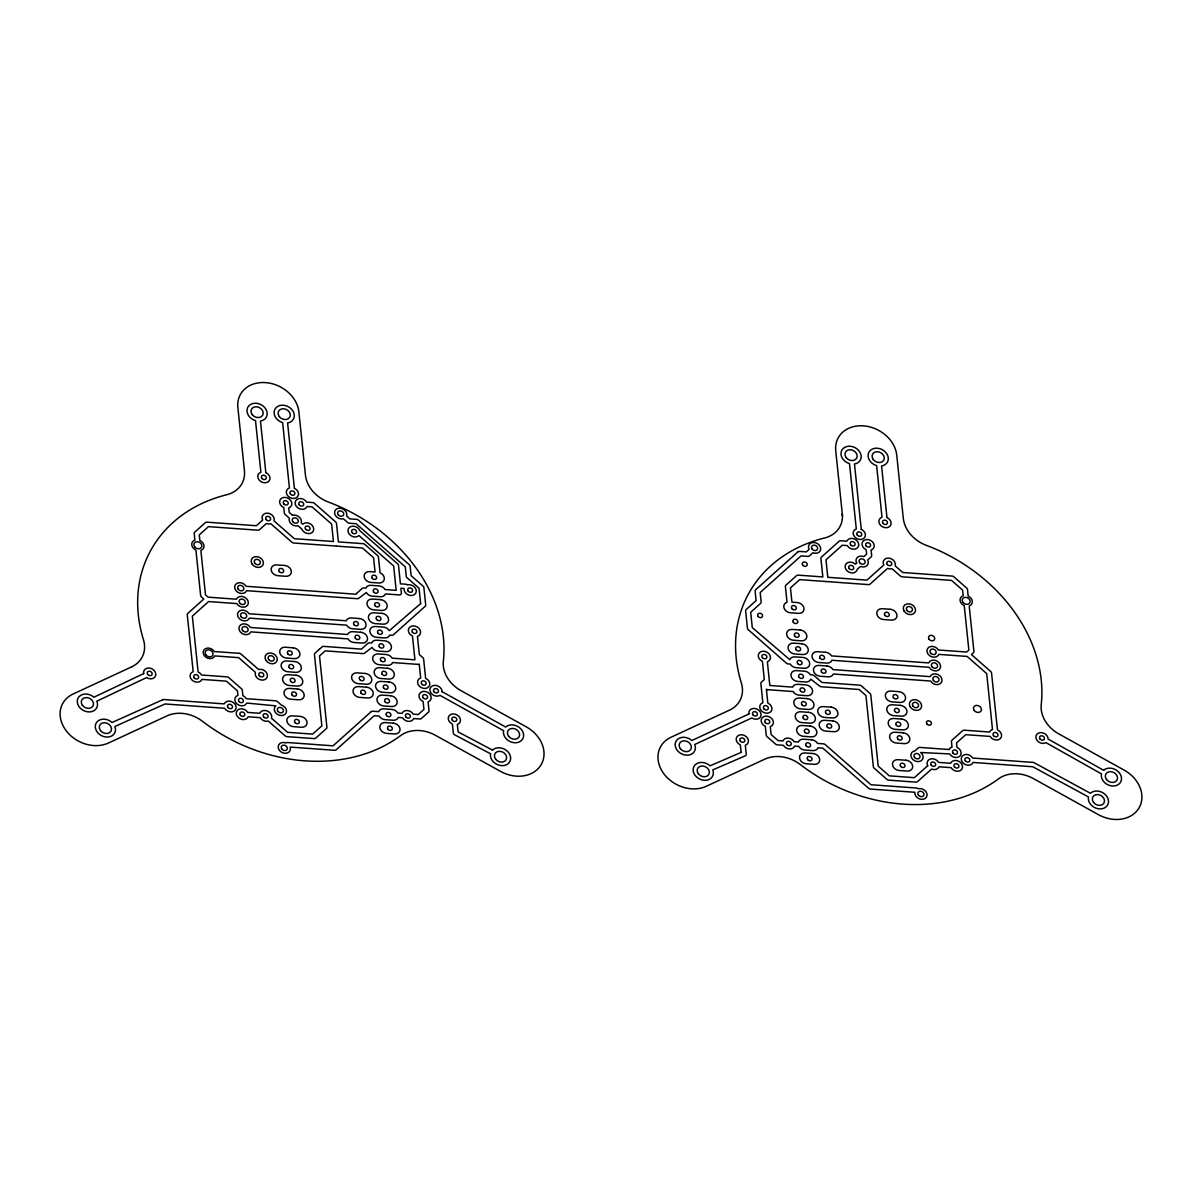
<?xml version="1.0" encoding="UTF-8"?>
<svg xmlns="http://www.w3.org/2000/svg" width="1202" height="1202" viewBox="0 0 1202 1202"><rect width="100%" height="100%" fill="white"/><g stroke="black" fill="none" stroke-linecap="round" stroke-linejoin="round"><path stroke-width="1.5" d="M336.26 546.084L293.769 543.019A2.584 2.088 27.3 0 1 291.951 542.252L270.871 523.756A6.371 5.139 27.3 0 1 266.483 523.441L259.512 529.676A2.584 2.088 27.3 0 1 257.694 530.187L208.487 526.626L199.262 534.905L199.848 540.509A6.371 5.139 27.3 0 1 203.979 545.708A6.371 5.139 27.3 0 1 200.869 550.381L205.497 594.84L208.141 597.169L236.403 599.212A6.371 5.139 27.3 0 1 245.524 597.815A6.371 5.139 27.3 0 1 246.41 606.334A6.371 5.139 27.3 0 1 236.854 603.599L208.592 601.556L192.335 616.13L198.135 672.038A6.371 5.139 27.3 0 1 201.515 675.013L226.938 676.846A2.584 2.088 27.3 0 1 228.756 677.612L241.452 688.746A2.584 2.088 27.3 0 1 242.353 690.474L242.894 695.718A6.371 5.139 27.3 0 1 246.275 698.678L275.438 700.781A2.584 2.088 27.3 0 1 277.392 701.562L281.298 704.988A6.371 5.139 27.3 0 1 286.151 712.816A6.371 5.139 27.3 0 1 277.226 714.228A6.371 5.139 27.3 0 1 275.844 705.859L246.726 703.065A6.371 5.139 27.3 0 1 237.019 703.981A6.371 5.139 27.3 0 1 237.936 695.357L237.47 690.91L226.367 681.158L201.981 679.4A6.371 5.139 27.3 0 1 192.26 680.302A6.371 5.139 27.3 0 1 193.176 671.678L187.287 614.973A2.584 2.088 27.3 0 1 187.843 613.366L203.829 599.032L201.62 597.078A2.584 2.088 27.3 0 1 200.629 595.396L195.911 550.02A6.371 5.139 27.3 0 1 191.779 544.822A6.371 5.139 27.3 0 1 194.889 540.149L194.213 533.748A2.584 2.088 27.3 0 1 194.769 532.125L205.241 522.75A2.584 2.088 27.3 0 1 207.014 522.164L256.342 525.74L262.652 520.075A6.371 5.139 27.3 0 1 267.595 513.149A6.371 5.139 27.3 0 1 274.041 520.902L294.34 538.691L333.435 541.531L331.617 524.042L312.054 506.883L307.036 506.523A6.371 5.139 27.3 0 1 297.916 507.905A6.371 5.139 27.3 0 1 297.029 499.386A6.371 5.139 27.3 0 1 306.585 502.12L312.505 502.556A2.584 2.088 27.3 0 1 314.443 503.337L335.598 521.893A2.584 2.088 27.3 0 1 336.5 523.606L338.393 541.892L362.914 543.665A2.584 2.088 27.3 0 1 364.852 544.431L377.458 555.489A2.584 2.088 27.3 0 1 378.435 557.172L380.057 572.783A6.371 5.139 27.3 0 1 384.309 579.094A6.371 5.139 27.3 0 1 378.78 583L370.802 582.414A6.371 5.139 27.3 0 1 364.131 576.569A6.371 5.139 27.3 0 1 369.675 571.611L375.054 572.002L373.582 557.728L362.463 547.992L336.485 546.099M825.669 581.498L799.691 579.619L790.45 587.898L791.938 602.172L797.317 602.548A6.371 5.139 27.3 0 1 803.988 608.407A6.371 5.139 27.3 0 1 798.444 613.366L790.465 612.78A6.371 5.139 27.3 0 1 784.035 608.017A6.371 5.139 27.3 0 1 787.025 602.232L785.402 586.621A2.584 2.088 27.3 0 1 786.048 585.043L796.52 575.668A2.584 2.088 27.3 0 1 798.338 575.157L822.844 576.93L820.936 558.66A2.584 2.088 27.3 0 1 821.492 557.052L839.086 541.291A2.584 2.088 27.3 0 1 840.889 540.78L846.809 541.216A6.371 5.139 27.3 0 1 855.929 539.818A6.371 5.139 27.3 0 1 856.816 548.337A6.371 5.139 27.3 0 1 847.275 545.603L842.256 545.242L825.984 559.816L827.802 577.291L866.912 580.13L883.771 565.015A6.371 5.139 27.3 0 1 888.699 558.089A6.371 5.139 27.3 0 1 895.159 565.841L902.762 572.498L952.089 576.074A2.584 2.088 27.3 0 1 954.012 576.93L966.603 587.973A2.584 2.088 27.3 0 1 967.505 589.701L968.166 596.102A6.371 5.139 27.3 0 1 972.298 601.3A6.371 5.139 27.3 0 1 969.203 605.973L973.921 651.349A2.584 2.088 27.3 0 1 973.259 652.911L971.426 654.564L990.658 671.452A2.584 2.088 27.3 0 1 991.56 673.165L997.465 729.869A6.371 5.139 27.3 0 1 1000.199 738.764A6.371 5.139 27.3 0 1 990.147 736.42L965.762 734.662L956.522 742.926L956.987 747.374A6.371 5.139 27.3 0 1 959.737 756.268A6.371 5.139 27.3 0 1 949.67 753.924L920.702 752.512A6.371 5.139 27.3 0 1 921.048 760.821A6.371 5.139 27.3 0 1 911.702 758.086A6.371 5.139 27.3 0 1 914.992 750.844L918.238 747.929A2.584 2.088 27.3 0 1 920.056 747.434L949.219 749.537A6.371 5.139 27.3 0 1 952.029 747.013L951.488 741.784A2.584 2.088 27.3 0 1 952.029 740.162L962.592 730.711A2.584 2.088 27.3 0 1 964.274 730.2L989.697 732.033A6.371 5.139 27.3 0 1 992.506 729.524L986.692 673.601L967.114 656.427L938.852 654.384A6.371 5.139 27.3 0 1 929.732 655.781A6.371 5.139 27.3 0 1 928.861 647.262A6.371 5.139 27.3 0 1 938.401 649.997L966.663 652.04L968.857 650.072L964.244 605.613A6.371 5.139 27.3 0 1 960.097 600.414A6.371 5.139 27.3 0 1 963.208 595.741L962.622 590.137L951.518 580.386L902.311 576.825A2.584 2.088 27.3 0 1 900.373 576.043L891.974 568.696A6.371 5.139 27.3 0 1 887.602 568.381L870.083 584.082A2.584 2.088 27.3 0 1 868.385 584.593L825.894 581.513M417.77 664.36L392.588 662.542A6.371 5.139 27.3 0 1 387.344 665.352L379.366 664.766A6.371 5.139 27.3 0 1 372.695 658.921A6.371 5.139 27.3 0 1 378.239 653.963L386.218 654.534A6.371 5.139 27.3 0 1 392.122 658.155L414.945 659.808L414.48 655.255M767.928 689.693L793.125 691.526A6.371 5.139 27.3 0 0 799.029 695.132L807.008 695.703A6.371 5.139 27.3 0 0 812.552 690.744A6.371 5.139 27.3 0 0 805.881 684.9L797.903 684.329A6.371 5.139 27.3 0 0 792.659 687.123L769.836 685.486L769.37 680.933M842.302 513.975L835.736 450.675A31.823 25.708 27.3 0 1 863.427 425.854A31.823 25.708 27.3 0 1 896.737 455.092L903.318 518.393A31.808 25.693 27.3 0 0 926.306 545.332A159.085 128.539 27.3 0 1 1041.233 704.552A31.823 25.708 27.3 0 0 1058.902 733.956L1124.095 770.076A31.823 25.708 27.3 0 1 1139.105 807.789A31.823 25.708 27.3 0 1 1098.463 814.671L1033.269 778.535A31.808 25.708 27.3 0 0 998.501 778.866A159.085 128.539 27.3 0 1 800.262 764.517A31.823 25.708 27.3 0 0 764.893 759.123L706.295 786.288A31.823 25.708 27.3 0 1 663.594 773.397A31.823 25.708 27.3 0 1 670.926 737.292L729.524 710.127A31.823 25.708 27.3 0 0 741.318 682.841A159.085 128.539 27.3 0 1 824.617 537.97A31.823 25.708 27.3 0 0 842.317 513.975L842.437 516.049M414.45 655.015L412.481 636.053A6.371 5.139 27.3 0 1 409.296 627.624A6.371 5.139 27.3 0 1 418.912 628.315A6.371 5.139 27.3 0 1 417.44 636.414L419.333 654.579L422.668 657.509A2.584 2.088 27.3 0 1 423.645 659.207L425.628 678.289A6.371 5.139 27.3 0 1 428.829 686.718A6.371 5.139 27.3 0 1 419.213 686.026A6.371 5.139 27.3 0 1 420.67 677.928L419.243 664.09A2.584 2.088 27.3 0 1 417.89 664.375M769.34 680.693L767.372 661.731A6.371 5.139 27.3 0 0 768.844 653.633A6.371 5.139 27.3 0 0 759.228 652.941A6.371 5.139 27.3 0 0 762.414 661.37L764.307 679.551L761.527 682.03A2.584 2.088 27.3 0 0 760.881 683.607L762.864 702.689A6.371 5.139 27.3 0 0 761.392 710.788A6.371 5.139 27.3 0 0 771.008 711.479A6.371 5.139 27.3 0 0 767.823 703.05L766.38 689.212A2.584 2.088 27.3 0 0 767.823 689.693M442.126 691.691L505.681 727.06A10.502 8.489 27.3 0 1 522.254 730.681A10.502 8.489 27.3 0 1 515.282 742.761A10.502 8.489 27.3 0 1 503.593 730.681L440.037 695.387A6.371 5.139 27.3 0 1 430.662 692.532A6.371 5.139 27.3 0 1 434.192 685.365A6.371 5.139 27.3 0 1 442.111 691.195L442.126 691.721M356.528 593.518L355.747 594.224L246.125 586.291A6.371 5.139 27.3 0 0 236.584 583.556A6.371 5.139 27.3 0 0 237.47 592.075A6.371 5.139 27.3 0 0 246.575 590.678L357.219 598.686A2.584 2.088 27.3 0 0 358.992 598.1L366.325 592.541A6.371 5.139 27.3 0 0 372.229 596.147L380.208 596.718A6.371 5.139 27.3 0 0 385.451 593.923L399.019 594.9A2.584 2.088 27.3 0 0 401.378 592.887L400.897 588.229L404.097 588.454A6.371 5.139 27.3 0 0 410.528 595.501A6.371 5.139 27.3 0 0 416.087 589.656A6.371 5.139 27.3 0 0 407.448 584.923A2.584 2.088 27.3 0 0 405.705 584.217L400.431 583.826L398.523 565.436A2.584 2.088 27.3 0 0 397.531 563.753L359.879 530.713A6.371 5.139 27.3 0 0 350.999 526.491A6.371 5.139 27.3 0 0 349.497 534.409A6.371 5.139 27.3 0 0 358.962 535.551L393.655 565.992L396.194 590.332L384.986 589.521A6.371 5.139 27.3 0 0 379.081 585.915L371.102 585.344A6.371 5.139 27.3 0 0 365.859 588.139L363.8 587.988A2.584 2.088 27.3 0 0 362.042 588.589L356.528 593.518M319.386 649.29L315.104 653.137A2.584 2.088 27.3 0 0 314.458 654.714L321.851 725.858L312.61 734.121L287.548 732.318L271.502 718.225A6.371 5.139 27.3 0 0 267.415 711.058A6.371 5.139 27.3 0 0 259.797 713.282L247.702 712.395A6.371 5.139 27.3 0 0 238.161 709.661A6.371 5.139 27.3 0 0 239.048 718.18A6.371 5.139 27.3 0 0 248.153 716.798L260.248 717.669A6.371 5.139 27.3 0 0 268.316 721.08L285.159 735.864A2.584 2.088 27.3 0 0 286.977 736.631L313.977 738.584A2.584 2.088 27.3 0 0 315.78 738.073L326.343 728.622A2.584 2.088 27.3 0 0 326.899 727.12L319.507 655.976L325.216 650.853L362.809 653.572A2.584 2.088 27.3 0 0 364.627 653.077L372.019 647.427A6.371 5.139 27.3 0 0 377.939 651.048L385.917 651.619A6.371 5.139 27.3 0 0 391.446 646.661A6.371 5.139 27.3 0 0 384.79 640.816L376.812 640.23A6.371 5.139 27.3 0 0 371.568 643.04L369.51 642.89A2.584 2.088 27.3 0 0 367.737 643.476L361.456 649.125L323.744 646.391A2.584 2.088 27.3 0 0 321.971 646.976L319.386 649.29M420.64 603.599L389.268 630.704A6.371 5.139 27.3 0 0 383.363 627.083L375.385 626.512A6.371 5.139 27.3 0 0 369.84 631.471A6.371 5.139 27.3 0 0 376.511 637.315L384.49 637.901A6.371 5.139 27.3 0 0 389.733 635.092L391.657 635.227A2.584 2.088 27.3 0 0 393.475 634.731L425.132 606.364A2.584 2.088 27.3 0 0 425.688 604.831L423.915 587.823A2.584 2.088 27.3 0 0 423.014 586.11L411.114 575.668L410.152 566.397A2.584 2.088 27.3 0 0 409.251 564.685L358.481 520.135A2.584 2.088 27.3 0 0 356.663 519.369L349.947 518.888L346.582 515.928A6.371 5.139 27.3 0 0 340.872 508.266A6.371 5.139 27.3 0 0 334.697 513.81A6.371 5.139 27.3 0 0 343.396 518.783L347.558 522.434A2.584 2.088 27.3 0 0 349.497 523.216L356.092 523.681L405.284 566.833L406.261 576.224A2.584 2.088 27.3 0 0 407.238 577.907L419.047 588.259L420.64 603.599M371.087 711.749L333.059 745.826L287.729 742.535A2.584 2.088 27.3 0 0 285.971 742.986A6.371 5.139 27.3 0 0 278.203 746.532A6.371 5.139 27.3 0 0 285.054 753.293A6.371 5.139 27.3 0 0 290.118 747.073L334.411 750.273A2.584 2.088 27.3 0 0 336.229 749.778L374.258 715.701L379.156 716.061A6.371 5.139 27.3 0 0 385.076 719.667L393.054 720.238A6.371 5.139 27.3 0 0 398.283 717.444L402.52 717.744A6.371 5.139 27.3 0 0 408.425 721.35A6.371 5.139 27.3 0 0 413.668 718.556L419.723 718.991A2.584 2.088 27.3 0 0 421.481 718.405L428.438 712.17A2.584 2.088 27.3 0 0 428.994 710.562L428.092 701.878A6.371 5.139 27.3 0 0 429.565 693.794A6.371 5.139 27.3 0 0 419.949 693.088A6.371 5.139 27.3 0 0 423.134 701.532L423.945 709.405L418.236 714.529L413.218 714.168A6.371 5.139 27.3 0 0 407.313 710.547A6.371 5.139 27.3 0 0 402.069 713.357L397.832 713.041A6.371 5.139 27.3 0 0 391.927 709.435L383.949 708.864A6.371 5.139 27.3 0 0 378.705 711.659L372.905 711.238A2.584 2.088 27.3 0 0 371.087 711.749M797.888 551.928L755.682 589.746A2.584 2.088 27.3 0 0 755.141 591.354L756.103 600.624L746.202 609.489A2.584 2.088 27.3 0 0 745.661 611.097L747.419 628.105A2.584 2.088 27.3 0 0 748.32 629.758L786.393 663.158A2.584 2.088 27.3 0 0 788.332 663.925L790.27 664.075A6.371 5.139 27.3 0 0 796.175 667.681L804.153 668.267A6.371 5.139 27.3 0 0 809.697 663.294A6.371 5.139 27.3 0 0 803.026 657.449L795.048 656.878A6.371 5.139 27.3 0 0 789.804 659.688L752.287 627.594L750.694 612.254L760.505 603.464A2.584 2.088 27.3 0 0 761.151 601.902L760.175 592.511L801.058 555.88L807.654 556.361A2.584 2.088 27.3 0 0 809.472 555.85L812.928 552.755A6.371 5.139 27.3 0 0 820.711 548.968A6.371 5.139 27.3 0 0 813.288 542.448A6.371 5.139 27.3 0 0 809.096 549.404L806.302 551.898L799.585 551.418A2.584 2.088 27.3 0 0 797.888 551.928M856.65 563.047L855.358 564.219A6.371 5.139 27.3 0 0 845.983 563.993A6.371 5.139 27.3 0 0 849.168 572.257A6.371 5.139 27.3 0 0 857.296 569.267L860.482 566.412A6.371 5.139 27.3 0 0 866.852 565.661A6.371 5.139 27.3 0 0 867.649 559.997L871.104 556.902A2.584 2.088 27.3 0 0 871.645 555.294L871.104 550.05A6.371 5.139 27.3 0 0 872.577 541.952A6.371 5.139 27.3 0 0 862.961 541.261A6.371 5.139 27.3 0 0 866.146 549.69L866.612 554.137L863.817 556.646A6.371 5.139 27.3 0 0 857.432 557.397A6.371 5.139 27.3 0 0 856.65 563.047M927.704 765.704L914.361 777.664L889.3 775.846L878.196 766.11L870.789 694.966A2.584 2.088 27.3 0 0 869.812 693.269L861.549 686.026A2.584 2.088 27.3 0 0 859.625 685.17L821.913 682.435L814.34 675.794A2.584 2.088 27.3 0 0 812.417 674.938L810.373 674.788A6.371 5.139 27.3 0 0 804.454 671.182L796.475 670.596A6.371 5.139 27.3 0 0 790.946 675.569A6.371 5.139 27.3 0 0 797.602 681.414L805.58 681.985A6.371 5.139 27.3 0 0 810.824 679.175L819.524 685.981A2.584 2.088 27.3 0 0 821.477 686.763L859.054 689.482L865.936 695.507L873.328 766.651A2.584 2.088 27.3 0 0 874.215 768.258L886.911 779.392A2.584 2.088 27.3 0 0 888.864 780.173L915.849 782.126A2.584 2.088 27.3 0 0 917.532 781.616L931.535 769.07A6.371 5.139 27.3 0 0 939.002 766.786L951.098 767.657A6.371 5.139 27.3 0 0 960.638 770.392A6.371 5.139 27.3 0 0 959.767 761.873A6.371 5.139 27.3 0 0 950.647 763.255L938.552 762.384A6.371 5.139 27.3 0 0 930.348 759.018A6.371 5.139 27.3 0 0 927.704 765.704M143.684 673.601L93.906 697.22A10.502 8.489 27.3 0 0 77.86 698.587A10.502 8.489 27.3 0 0 87.566 711.824A10.502 8.489 27.3 0 0 96.806 701.187L146.599 677.582A6.371 5.139 27.3 0 0 155.569 675.824A6.371 5.139 27.3 0 0 149.934 668.132A6.371 5.139 27.3 0 0 143.684 673.601M748.951 713.958L691.826 740.522A10.502 8.489 27.3 0 0 675.764 741.784A10.502 8.489 27.3 0 0 685.365 755.066A10.502 8.489 27.3 0 0 694.711 744.504L751.821 717.94A6.371 5.139 27.3 0 0 760.821 716.257A6.371 5.139 27.3 0 0 755.232 708.534A6.371 5.139 27.3 0 0 748.951 713.958M131.664 666.855L73.052 694.035A31.823 25.708 27.3 0 0 65.719 730.125A31.823 25.708 27.3 0 0 108.42 743.031L167.033 715.866A31.823 25.708 27.3 0 1 202.402 721.26A159.1 128.539 27.3 0 0 400.627 735.594A31.823 25.708 27.3 0 1 435.409 735.293L500.588 771.414A31.823 25.708 27.3 0 0 541.231 764.532A31.823 25.708 27.3 0 0 526.221 726.819L461.042 690.684A31.823 25.708 27.3 0 1 443.343 661.295A159.1 128.539 27.3 0 0 328.416 502.06A31.823 25.708 27.3 0 1 305.443 475.136L298.862 411.82A31.808 25.708 27.3 0 0 265.552 382.612A31.808 25.708 27.3 0 0 237.861 407.418L244.442 470.718A31.823 25.708 27.3 0 1 226.757 494.728A159.1 128.539 27.3 0 0 143.429 639.584A31.823 25.708 27.3 0 1 131.649 666.855M162.616 699.789L112.041 722.492A10.502 8.489 27.3 0 0 95.92 723.574A10.502 8.489 27.3 0 0 105.37 736.931A10.502 8.489 27.3 0 0 114.881 726.504L165.05 703.966L224.669 708.278A6.371 5.139 27.3 0 0 234.225 711.028A6.371 5.139 27.3 0 0 233.338 702.509A6.371 5.139 27.3 0 0 224.218 703.891L163.938 699.534A2.599 2.103 27.3 0 0 162.616 699.789M741.123 752.392L710.021 765.839A10.502 8.489 27.3 0 0 693.839 766.726A10.502 8.489 27.3 0 0 703.11 780.173A10.502 8.489 27.3 0 0 712.786 769.881L745.12 755.893A2.584 2.088 27.3 0 0 746.217 754.03L745.3 745.27A6.371 5.139 27.3 0 0 746.773 737.172A6.371 5.139 27.3 0 0 737.157 736.48A6.371 5.139 27.3 0 0 740.342 744.909L741.123 752.392M284.679 565.466L276.7 564.88A6.371 5.139 27.3 0 0 271.156 569.853A6.371 5.139 27.3 0 0 277.827 575.698L285.806 576.269A6.371 5.139 27.3 0 0 291.335 571.311A6.371 5.139 27.3 0 0 284.679 565.466M890.291 609.279L882.313 608.708A6.371 5.139 27.3 0 0 876.784 613.666A6.371 5.139 27.3 0 0 883.44 619.511L891.418 620.082A6.371 5.139 27.3 0 0 896.962 615.123A6.371 5.139 27.3 0 0 890.291 609.279M380.508 599.633L372.53 599.062A6.371 5.139 27.3 0 0 366.986 604.02A6.371 5.139 27.3 0 0 373.657 609.865L381.635 610.451A6.371 5.139 27.3 0 0 387.164 605.477A6.371 5.139 27.3 0 0 380.508 599.633M800.171 629.998L792.193 629.427A6.371 5.139 27.3 0 0 786.664 634.386A6.371 5.139 27.3 0 0 793.32 640.23L801.298 640.816A6.371 5.139 27.3 0 0 806.842 635.843A6.371 5.139 27.3 0 0 800.171 629.998M381.935 613.366L373.957 612.795A6.371 5.139 27.3 0 0 368.413 617.753A6.371 5.139 27.3 0 0 375.084 623.598L383.062 624.169A6.371 5.139 27.3 0 0 388.592 619.21A6.371 5.139 27.3 0 0 381.935 613.366M801.599 643.731L793.62 643.145A6.371 5.139 27.3 0 0 788.091 648.118A6.371 5.139 27.3 0 0 794.747 653.963L802.726 654.534A6.371 5.139 27.3 0 0 808.27 649.576A6.371 5.139 27.3 0 0 801.599 643.731M359.398 618.549L351.42 617.963A6.371 5.139 27.3 0 0 346.191 620.773L248.979 613.741A6.371 5.139 27.3 0 0 239.438 611.007A6.371 5.139 27.3 0 0 240.325 619.511A6.371 5.139 27.3 0 0 249.43 618.128L346.642 625.16A6.371 5.139 27.3 0 0 352.547 628.781L360.525 629.352A6.371 5.139 27.3 0 0 366.069 624.394A6.371 5.139 27.3 0 0 359.398 618.549M825.564 652.28L817.585 651.694A6.371 5.139 27.3 0 0 812.041 656.653A6.371 5.139 27.3 0 0 818.712 662.497L826.691 663.083A6.371 5.139 27.3 0 0 831.919 660.274L929.131 667.305A6.371 5.139 27.3 0 0 938.672 670.04A6.371 5.139 27.3 0 0 937.785 661.536A6.371 5.139 27.3 0 0 928.68 662.918L831.468 655.886A6.371 5.139 27.3 0 0 825.564 652.28M360.825 632.267L352.847 631.696A6.371 5.139 27.3 0 0 347.618 634.491L250.407 627.459A6.371 5.139 27.3 0 0 240.866 624.724A6.371 5.139 27.3 0 0 241.752 633.244A6.371 5.139 27.3 0 0 250.857 631.861L348.069 638.893A6.371 5.139 27.3 0 0 353.974 642.499L361.952 643.07A6.371 5.139 27.3 0 0 367.496 638.112A6.371 5.139 27.3 0 0 360.825 632.267M826.991 665.998L819.013 665.427A6.371 5.139 27.3 0 0 813.469 670.385A6.371 5.139 27.3 0 0 820.14 676.23L828.118 676.801A6.371 5.139 27.3 0 0 833.347 674.006L930.558 681.038A6.371 5.139 27.3 0 0 940.099 683.773A6.371 5.139 27.3 0 0 939.213 675.254A6.371 5.139 27.3 0 0 930.108 676.636L832.896 669.604A6.371 5.139 27.3 0 0 826.991 665.998M293.243 647.818L285.265 647.232A6.371 5.139 27.3 0 0 279.72 652.19A6.371 5.139 27.3 0 0 286.392 658.035L294.37 658.621A6.371 5.139 27.3 0 0 299.899 653.663A6.371 5.139 27.3 0 0 293.243 647.818M898.856 691.631L890.877 691.06A6.371 5.139 27.3 0 0 885.348 696.018A6.371 5.139 27.3 0 0 892.004 701.863L899.982 702.434A6.371 5.139 27.3 0 0 905.527 697.476A6.371 5.139 27.3 0 0 898.856 691.631M239.198 653.332L214.287 651.529A6.205 5.018 27.3 0 0 205.001 648.93A6.205 5.018 27.3 0 0 205.873 657.209A6.205 5.018 27.3 0 0 214.752 655.916L238.672 657.659L255.425 672.354A6.371 5.139 27.3 0 0 261.135 680.016A6.371 5.139 27.3 0 0 267.31 674.487A6.371 5.139 27.3 0 0 258.61 669.499L241.061 654.098A2.584 2.088 27.3 0 0 239.198 653.332M294.67 661.536L286.692 660.965A6.371 5.139 27.3 0 0 281.148 665.923A6.371 5.139 27.3 0 0 287.819 671.768L295.797 672.339A6.371 5.139 27.3 0 0 301.326 667.38A6.371 5.139 27.3 0 0 294.67 661.536M387.645 668.267L379.667 667.681A6.371 5.139 27.3 0 0 374.123 672.654A6.371 5.139 27.3 0 0 380.794 678.499L388.772 679.07A6.371 5.139 27.3 0 0 394.301 674.112A6.371 5.139 27.3 0 0 387.645 668.267M807.308 698.632L799.33 698.046A6.371 5.139 27.3 0 0 793.801 703.02A6.371 5.139 27.3 0 0 800.457 708.864L808.435 709.435A6.371 5.139 27.3 0 0 813.979 704.477A6.371 5.139 27.3 0 0 807.308 698.632M900.283 705.349L892.305 704.778A6.371 5.139 27.3 0 0 886.776 709.736A6.371 5.139 27.3 0 0 893.432 715.581L901.41 716.167A6.371 5.139 27.3 0 0 906.954 711.193A6.371 5.139 27.3 0 0 900.283 705.349M365.107 673.451L357.129 672.865A6.371 5.139 27.3 0 0 351.6 677.823A6.371 5.139 27.3 0 0 358.256 683.668L366.234 684.254A6.371 5.139 27.3 0 0 371.779 679.295A6.371 5.139 27.3 0 0 365.107 673.451M831.273 707.167L823.295 706.596A6.371 5.139 27.3 0 0 817.751 711.554A6.371 5.139 27.3 0 0 824.422 717.399L832.4 717.985A6.371 5.139 27.3 0 0 837.929 713.011A6.371 5.139 27.3 0 0 831.273 707.167M296.098 675.254L288.119 674.683A6.371 5.139 27.3 0 0 282.575 679.641A6.371 5.139 27.3 0 0 289.246 685.486L297.225 686.072A6.371 5.139 27.3 0 0 302.754 681.098A6.371 5.139 27.3 0 0 296.098 675.254M389.072 681.985L381.094 681.414A6.371 5.139 27.3 0 0 375.55 686.372A6.371 5.139 27.3 0 0 382.221 692.217L390.199 692.788A6.371 5.139 27.3 0 0 395.728 687.829A6.371 5.139 27.3 0 0 389.072 681.985M808.736 712.35L800.757 711.779A6.371 5.139 27.3 0 0 795.228 716.738A6.371 5.139 27.3 0 0 801.884 722.582L809.863 723.153A6.371 5.139 27.3 0 0 815.407 718.195A6.371 5.139 27.3 0 0 808.736 712.35M901.71 719.081L893.732 718.495A6.371 5.139 27.3 0 0 888.203 723.469A6.371 5.139 27.3 0 0 894.859 729.313L902.837 729.884A6.371 5.139 27.3 0 0 908.381 724.926A6.371 5.139 27.3 0 0 901.71 719.081M366.535 687.168L358.557 686.597A6.371 5.139 27.3 0 0 353.027 691.556A6.371 5.139 27.3 0 0 359.683 697.4L367.662 697.971A6.371 5.139 27.3 0 0 373.206 693.013A6.371 5.139 27.3 0 0 366.535 687.168M832.701 720.899L824.722 720.314A6.371 5.139 27.3 0 0 819.178 725.287A6.371 5.139 27.3 0 0 825.834 731.132L833.827 731.702A6.371 5.139 27.3 0 0 839.357 726.744A6.371 5.139 27.3 0 0 832.701 720.899M297.525 688.986L289.547 688.415A6.371 5.139 27.3 0 0 284.003 693.374A6.371 5.139 27.3 0 0 290.674 699.218L298.652 699.789A6.371 5.139 27.3 0 0 304.181 694.831A6.371 5.139 27.3 0 0 297.525 688.986M390.5 695.718L382.521 695.132A6.371 5.139 27.3 0 0 376.977 700.09A6.371 5.139 27.3 0 0 383.648 705.935L391.627 706.521A6.371 5.139 27.3 0 0 397.156 701.562A6.371 5.139 27.3 0 0 390.5 695.718M810.163 726.083L802.185 725.497A6.371 5.139 27.3 0 0 796.656 730.455A6.371 5.139 27.3 0 0 803.312 736.3L811.29 736.886A6.371 5.139 27.3 0 0 816.834 731.928A6.371 5.139 27.3 0 0 810.163 726.083M903.138 732.799L895.159 732.228A6.371 5.139 27.3 0 0 889.63 737.187A6.371 5.139 27.3 0 0 896.286 743.031L904.265 743.617A6.371 5.139 27.3 0 0 909.809 738.644A6.371 5.139 27.3 0 0 903.138 732.799M811.59 739.801L803.612 739.23A6.371 5.139 27.3 0 0 798.368 742.025L794.146 741.724A6.371 5.139 27.3 0 0 788.242 738.118A6.371 5.139 27.3 0 0 782.998 740.913L777.979 740.552L771.098 734.527L770.272 726.639A6.371 5.139 27.3 0 0 771.744 718.556A6.371 5.139 27.3 0 0 762.128 717.849A6.371 5.139 27.3 0 0 765.313 726.278L766.23 734.963A2.584 2.088 27.3 0 0 767.116 736.676L775.485 744.008A2.584 2.088 27.3 0 0 777.409 744.864L783.449 745.315A6.371 5.139 27.3 0 0 789.353 748.921A6.371 5.139 27.3 0 0 794.597 746.111L798.834 746.427A6.371 5.139 27.3 0 0 804.739 750.033L812.717 750.604A6.371 5.139 27.3 0 0 817.961 747.809L822.859 748.155L868.61 788.287A2.584 2.088 27.3 0 0 870.564 789.068L914.857 792.268A6.371 5.139 27.3 0 0 921.288 799.33A6.371 5.139 27.3 0 0 926.847 793.47A6.371 5.139 27.3 0 0 918.208 788.737A2.584 2.088 27.3 0 0 916.33 788.016L870.999 784.741L825.248 744.609A2.584 2.088 27.3 0 0 823.31 743.828L817.495 743.407A6.371 5.139 27.3 0 0 811.59 739.801M1032.984 762.414L972.703 758.041A6.371 5.139 27.3 0 0 963.163 755.307A6.371 5.139 27.3 0 0 964.049 763.826A6.371 5.139 27.3 0 0 973.154 762.444L1032.788 766.756L1088.441 796.941A10.502 8.489 27.3 0 0 1100.281 808.916A10.502 8.489 27.3 0 0 1107.057 796.731A10.502 8.489 27.3 0 0 1090.469 793.29L1034.381 762.864A2.599 2.103 27.3 0 0 1032.984 762.414M300.38 716.437L292.402 715.851A6.371 5.139 27.3 0 0 286.857 720.824A6.371 5.139 27.3 0 0 293.528 726.669L301.507 727.24A6.371 5.139 27.3 0 0 307.036 722.282A6.371 5.139 27.3 0 0 300.38 716.437M393.355 723.168L385.376 722.582A6.371 5.139 27.3 0 0 379.832 727.541A6.371 5.139 27.3 0 0 386.503 733.385L394.481 733.971A6.371 5.139 27.3 0 0 400.011 729.013A6.371 5.139 27.3 0 0 393.355 723.168M813.018 753.534L805.039 752.948A6.371 5.139 27.3 0 0 799.51 757.906A6.371 5.139 27.3 0 0 806.166 763.751L814.145 764.337A6.371 5.139 27.3 0 0 819.689 759.379A6.371 5.139 27.3 0 0 813.018 753.534M905.992 760.25L898.014 759.679A6.371 5.139 27.3 0 0 892.485 764.637A6.371 5.139 27.3 0 0 899.141 770.482L907.119 771.053A6.371 5.139 27.3 0 0 912.664 766.095A6.371 5.139 27.3 0 0 905.992 760.25M492.519 750.108L458.127 731.913L457.346 724.43A6.371 5.139 27.3 0 0 458.818 716.332A6.371 5.139 27.3 0 0 449.202 715.641A6.371 5.139 27.3 0 0 452.388 724.07L453.304 732.844A2.584 2.088 27.3 0 0 454.792 734.888L490.551 753.789A10.502 8.489 27.3 0 0 502.541 765.659A10.502 8.489 27.3 0 0 509.122 753.369A10.502 8.489 27.3 0 0 492.519 750.108M1103.601 770.272L1048.099 739.05A6.371 5.139 27.3 0 0 1040.631 732.589A6.371 5.139 27.3 0 0 1036.515 739.576A6.371 5.139 27.3 0 0 1045.98 742.656L1101.468 773.878A10.502 8.489 27.3 0 0 1113.082 786.018A10.502 8.489 27.3 0 0 1120.159 773.998A10.502 8.489 27.3 0 0 1103.601 770.272M292.552 515.312L289.186 512.352L288.735 507.905A6.371 5.139 27.3 0 0 290.193 499.822A6.371 5.139 27.3 0 0 280.577 499.115A6.371 5.139 27.3 0 0 283.777 507.56L284.318 512.803A2.584 2.088 27.3 0 0 285.22 514.516L289.366 518.167A6.371 5.139 27.3 0 0 291.35 524.027A6.371 5.139 27.3 0 0 297.976 525.71L301.807 529.075A6.371 5.139 27.3 0 0 310.687 533.297A6.371 5.139 27.3 0 0 312.189 525.379A6.371 5.139 27.3 0 0 302.724 524.237L301.161 522.855A6.371 5.139 27.3 0 0 299.178 517.01A6.371 5.139 27.3 0 0 292.552 515.312M886.956 517.551L881.577 465.955A10.502 8.489 27.3 0 0 885.949 452.643A10.502 8.489 27.3 0 0 869.407 451.441A10.502 8.489 27.3 0 0 876.619 465.595L881.998 517.206A6.371 5.139 27.3 0 0 880.525 525.289A6.371 5.139 27.3 0 0 890.141 525.995A6.371 5.139 27.3 0 0 886.956 517.551M861.263 529.316L854.472 463.987A10.502 8.489 27.3 0 0 858.829 450.675A10.502 8.489 27.3 0 0 842.286 449.473A10.502 8.489 27.3 0 0 849.513 463.626L856.305 528.955A6.371 5.139 27.3 0 0 854.832 537.054A6.371 5.139 27.3 0 0 864.448 537.76A6.371 5.139 27.3 0 0 861.263 529.316M294.385 488.297L287.594 422.969A10.502 8.489 27.3 0 0 291.951 409.657A10.502 8.489 27.3 0 0 275.408 408.455A10.502 8.489 27.3 0 0 282.62 422.608L289.427 487.952A6.371 5.139 27.3 0 0 287.954 496.035A6.371 5.139 27.3 0 0 297.57 496.742A6.371 5.139 27.3 0 0 294.385 488.297M265.837 472.611L260.473 421.016A10.502 8.489 27.3 0 0 264.831 407.703A10.502 8.489 27.3 0 0 248.288 406.501A10.502 8.489 27.3 0 0 255.515 420.655L260.879 472.266A6.371 5.139 27.3 0 0 259.407 480.349A6.371 5.139 27.3 0 0 269.023 481.055A6.371 5.139 27.3 0 0 265.837 472.611M194.679 546.85A4.132 3.336 27.3 0 0 201.53 547.195A4.132 3.336 27.3 0 0 197.413 541.741A4.132 3.336 27.3 0 0 194.679 546.85M205.918 654.925A4.132 3.336 27.3 0 0 212.769 655.27A4.132 3.336 27.3 0 0 208.652 649.816A4.132 3.336 27.3 0 0 205.918 654.925M242.564 630.494A3.23 2.614 27.3 0 0 247.912 630.765A3.23 2.614 27.3 0 0 244.697 626.512A3.23 2.614 27.3 0 0 242.564 630.494M241.136 616.761A3.23 2.614 27.3 0 0 246.485 617.047A3.23 2.614 27.3 0 0 243.27 612.78A3.23 2.614 27.3 0 0 241.136 616.761M239.709 603.043A3.23 2.614 27.3 0 0 245.058 603.314A3.23 2.614 27.3 0 0 241.842 599.062A3.23 2.614 27.3 0 0 239.709 603.043M238.281 589.326A3.23 2.614 27.3 0 0 243.63 589.596A3.23 2.614 27.3 0 0 240.415 585.329A3.23 2.614 27.3 0 0 238.281 589.326M279.285 416.583A6.371 5.139 27.3 0 0 289.832 417.124A6.371 5.139 27.3 0 0 283.507 408.74A6.371 5.139 27.3 0 0 279.285 416.583M252.18 414.615A6.371 5.139 27.3 0 0 262.712 415.156A6.371 5.139 27.3 0 0 256.387 406.772A6.371 5.139 27.3 0 0 252.18 414.615M82.487 705.424A6.371 5.139 27.3 0 0 93.02 705.965A6.371 5.139 27.3 0 0 86.694 697.566A6.371 5.139 27.3 0 0 82.487 705.424M100.472 730.561A6.371 5.139 27.3 0 0 111.02 731.101A6.371 5.139 27.3 0 0 104.679 722.702A6.371 5.139 27.3 0 0 100.472 730.561M495.615 759.153A6.371 5.139 27.3 0 0 506.162 759.694A6.371 5.139 27.3 0 0 499.837 751.295A6.371 5.139 27.3 0 0 495.615 759.153M508.611 736.255A6.371 5.139 27.3 0 0 519.159 736.796A6.371 5.139 27.3 0 0 512.833 728.397A6.371 5.139 27.3 0 0 508.611 736.255M283.732 503.788A2.584 2.088 27.3 0 0 288.029 503.999A2.584 2.088 27.3 0 0 285.445 500.603A2.584 2.088 27.3 0 0 283.732 503.788M290.418 494.052A2.584 2.088 27.3 0 0 294.7 494.277A2.584 2.088 27.3 0 0 292.131 490.867A2.584 2.088 27.3 0 0 290.418 494.052M299.238 504.9A2.584 2.088 27.3 0 0 303.52 505.125A2.584 2.088 27.3 0 0 300.951 501.715A2.584 2.088 27.3 0 0 299.238 504.9M240.355 715.19A2.584 2.088 27.3 0 0 244.637 715.4A2.584 2.088 27.3 0 0 242.068 711.99A2.584 2.088 27.3 0 0 240.355 715.19M228.019 707.482A2.584 2.088 27.3 0 0 232.302 707.708A2.584 2.088 27.3 0 0 229.732 704.297A2.584 2.088 27.3 0 0 228.019 707.482M238.928 701.457A2.584 2.088 27.3 0 0 243.21 701.683A2.584 2.088 27.3 0 0 240.64 698.272A2.584 2.088 27.3 0 0 238.928 701.457M421.677 684.028A2.584 2.088 27.3 0 0 425.959 684.254A2.584 2.088 27.3 0 0 423.374 680.843A2.584 2.088 27.3 0 0 421.677 684.028M434.012 691.736A2.584 2.088 27.3 0 0 438.294 691.961A2.584 2.088 27.3 0 0 435.71 688.551A2.584 2.088 27.3 0 0 434.012 691.736M423.104 697.761A2.584 2.088 27.3 0 0 427.386 697.971A2.584 2.088 27.3 0 0 424.802 694.576A2.584 2.088 27.3 0 0 423.104 697.761M261.871 478.366A2.584 2.088 27.3 0 0 266.153 478.591A2.584 2.088 27.3 0 0 263.584 475.181A2.584 2.088 27.3 0 0 261.871 478.366M266.153 519.534A2.584 2.088 27.3 0 0 270.435 519.76A2.584 2.088 27.3 0 0 267.866 516.349A2.584 2.088 27.3 0 0 266.153 519.534M352.096 532.561A2.584 2.088 27.3 0 0 356.378 532.787A2.584 2.088 27.3 0 0 353.809 529.376A2.584 2.088 27.3 0 0 352.096 532.561M305.608 529.211A2.584 2.088 27.3 0 0 309.891 529.421A2.584 2.088 27.3 0 0 307.321 526.01A2.584 2.088 27.3 0 0 305.608 529.211M147.696 674.427A2.584 2.088 27.3 0 0 151.978 674.653A2.584 2.088 27.3 0 0 149.409 671.242A2.584 2.088 27.3 0 0 147.696 674.427M194.183 677.793A2.584 2.088 27.3 0 0 198.465 678.003A2.584 2.088 27.3 0 0 195.896 674.592A2.584 2.088 27.3 0 0 194.183 677.793M259.316 675.689A2.584 2.088 27.3 0 0 263.599 675.915A2.584 2.088 27.3 0 0 261.029 672.504A2.584 2.088 27.3 0 0 259.316 675.689M263.599 716.873A2.584 2.088 27.3 0 0 267.881 717.083A2.584 2.088 27.3 0 0 265.311 713.672A2.584 2.088 27.3 0 0 263.599 716.873M452.358 720.314A2.584 2.088 27.3 0 0 456.64 720.524A2.584 2.088 27.3 0 0 454.071 717.113A2.584 2.088 27.3 0 0 452.358 720.314M405.87 716.948A2.584 2.088 27.3 0 0 410.152 717.158A2.584 2.088 27.3 0 0 407.583 713.748A2.584 2.088 27.3 0 0 405.87 716.948M408.169 591.114A2.584 2.088 27.3 0 0 412.451 591.324A2.584 2.088 27.3 0 0 409.867 587.928A2.584 2.088 27.3 0 0 408.169 591.114M412.451 632.282A2.584 2.088 27.3 0 0 416.733 632.507A2.584 2.088 27.3 0 0 414.149 629.097A2.584 2.088 27.3 0 0 412.451 632.282M377.969 633.184A2.539 2.058 27.3 0 0 382.191 633.394A2.539 2.058 27.3 0 0 379.652 630.043A2.539 2.058 27.3 0 0 377.969 633.184M379.396 646.901A2.539 2.058 27.3 0 0 383.618 647.127A2.539 2.058 27.3 0 0 381.079 643.761A2.539 2.058 27.3 0 0 379.396 646.901M380.824 660.634A2.539 2.058 27.3 0 0 385.046 660.845A2.539 2.058 27.3 0 0 382.506 657.494A2.539 2.058 27.3 0 0 380.824 660.634M382.251 674.352A2.539 2.058 27.3 0 0 386.458 674.562A2.539 2.058 27.3 0 0 383.934 671.212A2.539 2.058 27.3 0 0 382.251 674.352M355.431 638.352A2.539 2.058 27.3 0 0 359.653 638.578A2.539 2.058 27.3 0 0 357.114 635.227A2.539 2.058 27.3 0 0 355.431 638.352M354.004 624.634A2.539 2.058 27.3 0 0 358.226 624.845A2.539 2.058 27.3 0 0 355.702 621.494A2.539 2.058 27.3 0 0 354.004 624.634M361.141 693.253A2.539 2.058 27.3 0 0 365.363 693.479A2.539 2.058 27.3 0 0 362.824 690.113A2.539 2.058 27.3 0 0 361.141 693.253M359.714 679.536A2.539 2.058 27.3 0 0 363.936 679.746A2.539 2.058 27.3 0 0 361.396 676.395A2.539 2.058 27.3 0 0 359.714 679.536M287.849 653.903A2.539 2.058 27.3 0 0 292.056 654.113A2.539 2.058 27.3 0 0 289.532 650.763A2.539 2.058 27.3 0 0 287.849 653.903M289.276 667.621A2.539 2.058 27.3 0 0 293.483 667.846A2.539 2.058 27.3 0 0 290.959 664.481A2.539 2.058 27.3 0 0 289.276 667.621M290.704 681.354A2.539 2.058 27.3 0 0 294.911 681.564A2.539 2.058 27.3 0 0 292.386 678.213A2.539 2.058 27.3 0 0 290.704 681.354M292.131 695.072A2.539 2.058 27.3 0 0 296.338 695.297A2.539 2.058 27.3 0 0 293.814 691.931A2.539 2.058 27.3 0 0 292.131 695.072M294.986 722.522A2.539 2.058 27.3 0 0 299.193 722.748A2.539 2.058 27.3 0 0 296.669 719.382A2.539 2.058 27.3 0 0 294.986 722.522M387.961 729.253A2.539 2.058 27.3 0 0 392.168 729.464A2.539 2.058 27.3 0 0 389.643 726.113A2.539 2.058 27.3 0 0 387.961 729.253M386.533 715.521A2.539 2.058 27.3 0 0 390.74 715.746A2.539 2.058 27.3 0 0 388.216 712.38A2.539 2.058 27.3 0 0 386.533 715.521M385.106 701.803A2.539 2.058 27.3 0 0 389.313 702.013A2.539 2.058 27.3 0 0 386.789 698.663A2.539 2.058 27.3 0 0 385.106 701.803M383.678 688.07A2.539 2.058 27.3 0 0 387.885 688.295A2.539 2.058 27.3 0 0 385.361 684.945A2.539 2.058 27.3 0 0 383.678 688.07M373.687 592A2.539 2.058 27.3 0 0 377.909 592.225A2.539 2.058 27.3 0 0 375.37 588.86A2.539 2.058 27.3 0 0 373.687 592M372.259 578.282A2.539 2.058 27.3 0 0 376.481 578.493A2.539 2.058 27.3 0 0 373.942 575.142A2.539 2.058 27.3 0 0 372.259 578.282M375.114 605.733A2.539 2.058 27.3 0 0 379.336 605.943A2.539 2.058 27.3 0 0 376.797 602.593A2.539 2.058 27.3 0 0 375.114 605.733M279.285 571.551A2.539 2.058 27.3 0 0 283.507 571.776A2.539 2.058 27.3 0 0 280.967 568.411A2.539 2.058 27.3 0 0 279.285 571.551M376.542 619.451A2.539 2.058 27.3 0 0 380.764 619.676A2.539 2.058 27.3 0 0 378.224 616.31A2.539 2.058 27.3 0 0 376.542 619.451M277.932 711.359A3.185 2.569 27.3 0 0 283.191 711.629A3.185 2.569 27.3 0 0 280.036 707.422A3.185 2.569 27.3 0 0 277.932 711.359M281.854 749.101A3.185 2.569 27.3 0 0 287.113 749.372A3.185 2.569 27.3 0 0 283.957 745.165A3.185 2.569 27.3 0 0 281.854 749.101M254.839 563.257A3.185 2.569 27.3 0 0 260.098 563.528A3.185 2.569 27.3 0 0 256.943 559.321A3.185 2.569 27.3 0 0 254.839 563.257M268.692 659.597A3.185 2.569 27.3 0 0 273.966 659.883A3.185 2.569 27.3 0 0 270.811 655.676A3.185 2.569 27.3 0 0 268.692 659.597M338.228 514.802A3.185 2.569 27.3 0 0 343.502 515.072A3.185 2.569 27.3 0 0 340.331 510.88A3.185 2.569 27.3 0 0 338.228 514.802M292.807 521.728A3.185 2.569 27.3 0 0 298.081 521.999A3.185 2.569 27.3 0 0 294.911 517.807A3.185 2.569 27.3 0 0 292.807 521.728M265.973 660.439A6.371 5.139 27.3 0 0 276.565 661.716A6.371 5.139 27.3 0 0 270.931 653.017A6.371 5.139 27.3 0 0 265.973 660.439M252.104 564.084A6.371 5.139 27.3 0 0 262.712 565.361A6.371 5.139 27.3 0 0 257.078 556.661A6.371 5.139 27.3 0 0 252.104 564.084M904.204 611.262A6.371 5.139 27.3 0 0 914.812 612.539A6.371 5.139 27.3 0 0 909.178 603.84A6.371 5.139 27.3 0 0 904.204 611.262M910.32 707.046A6.371 5.139 27.3 0 0 920.927 708.339A6.371 5.139 27.3 0 0 915.293 699.639A6.371 5.139 27.3 0 0 910.32 707.046M859.685 562.746A3.185 2.569 27.3 0 0 864.959 563.017A3.185 2.569 27.3 0 0 861.789 558.825A3.185 2.569 27.3 0 0 859.685 562.746M812.131 549.089A3.185 2.569 27.3 0 0 817.405 549.359A3.185 2.569 27.3 0 0 814.235 545.167A3.185 2.569 27.3 0 0 812.131 549.089M913.054 706.22A3.185 2.569 27.3 0 0 918.328 706.491A3.185 2.569 27.3 0 0 915.158 702.299A3.185 2.569 27.3 0 0 913.054 706.22M906.939 610.436A3.185 2.569 27.3 0 0 912.213 610.706A3.185 2.569 27.3 0 0 909.043 606.514A3.185 2.569 27.3 0 0 906.939 610.436M918.463 795.153A3.185 2.569 27.3 0 0 923.737 795.423A3.185 2.569 27.3 0 0 920.567 791.232A3.185 2.569 27.3 0 0 918.463 795.153M914.542 757.41A3.185 2.569 27.3 0 0 919.8 757.681A3.185 2.569 27.3 0 0 916.645 753.489A3.185 2.569 27.3 0 0 914.542 757.41M796.205 649.816A2.539 2.058 27.3 0 0 800.427 650.042A2.539 2.058 27.3 0 0 797.888 646.676A2.539 2.058 27.3 0 0 796.205 649.816M884.897 615.364A2.539 2.058 27.3 0 0 889.119 615.589A2.539 2.058 27.3 0 0 886.58 612.239A2.539 2.058 27.3 0 0 884.897 615.364M794.777 636.098A2.539 2.058 27.3 0 0 798.999 636.309A2.539 2.058 27.3 0 0 796.46 632.958A2.539 2.058 27.3 0 0 794.777 636.098M791.923 608.648A2.539 2.058 27.3 0 0 796.145 608.858A2.539 2.058 27.3 0 0 793.605 605.507A2.539 2.058 27.3 0 0 791.923 608.648M793.35 622.366A2.539 2.058 27.3 0 0 797.572 622.591A2.539 2.058 27.3 0 0 795.033 619.225A2.539 2.058 27.3 0 0 793.35 622.366M803.342 718.435A2.539 2.058 27.3 0 0 807.564 718.661A2.539 2.058 27.3 0 0 805.024 715.295A2.539 2.058 27.3 0 0 803.342 718.435M804.769 732.168A2.539 2.058 27.3 0 0 808.991 732.379A2.539 2.058 27.3 0 0 806.452 729.028A2.539 2.058 27.3 0 0 804.769 732.168M806.196 745.886A2.539 2.058 27.3 0 0 810.418 746.111A2.539 2.058 27.3 0 0 807.879 742.746A2.539 2.058 27.3 0 0 806.196 745.886M807.624 759.619A2.539 2.058 27.3 0 0 811.846 759.829A2.539 2.058 27.3 0 0 809.307 756.479A2.539 2.058 27.3 0 0 807.624 759.619M900.598 766.335A2.539 2.058 27.3 0 0 904.821 766.56A2.539 2.058 27.3 0 0 902.281 763.21A2.539 2.058 27.3 0 0 900.598 766.335M897.744 738.899A2.539 2.058 27.3 0 0 901.966 739.11A2.539 2.058 27.3 0 0 899.427 735.759A2.539 2.058 27.3 0 0 897.744 738.899M896.316 725.167A2.539 2.058 27.3 0 0 900.538 725.392A2.539 2.058 27.3 0 0 897.999 722.026A2.539 2.058 27.3 0 0 896.316 725.167M894.889 711.449A2.539 2.058 27.3 0 0 899.111 711.659A2.539 2.058 27.3 0 0 896.572 708.309A2.539 2.058 27.3 0 0 894.889 711.449M893.462 697.716A2.539 2.058 27.3 0 0 897.684 697.941A2.539 2.058 27.3 0 0 895.144 694.576A2.539 2.058 27.3 0 0 893.462 697.716M825.879 713.267A2.539 2.058 27.3 0 0 830.086 713.477A2.539 2.058 27.3 0 0 827.562 710.127A2.539 2.058 27.3 0 0 825.879 713.267M827.307 726.985A2.539 2.058 27.3 0 0 831.514 727.195A2.539 2.058 27.3 0 0 828.989 723.844A2.539 2.058 27.3 0 0 827.307 726.985M820.17 658.365A2.539 2.058 27.3 0 0 824.377 658.576A2.539 2.058 27.3 0 0 821.852 655.225A2.539 2.058 27.3 0 0 820.17 658.365M821.597 672.083A2.539 2.058 27.3 0 0 825.804 672.309A2.539 2.058 27.3 0 0 823.28 668.943A2.539 2.058 27.3 0 0 821.597 672.083M801.914 704.718A2.539 2.058 27.3 0 0 806.136 704.928A2.539 2.058 27.3 0 0 803.597 701.577A2.539 2.058 27.3 0 0 801.914 704.718M800.487 690.985A2.539 2.058 27.3 0 0 804.709 691.21A2.539 2.058 27.3 0 0 802.17 687.86A2.539 2.058 27.3 0 0 800.487 690.985M799.06 677.267A2.539 2.058 27.3 0 0 803.282 677.477A2.539 2.058 27.3 0 0 800.742 674.127A2.539 2.058 27.3 0 0 799.06 677.267M797.632 663.549A2.539 2.058 27.3 0 0 801.854 663.759A2.539 2.058 27.3 0 0 799.315 660.409A2.539 2.058 27.3 0 0 797.632 663.549M762.384 657.599A2.584 2.088 27.3 0 0 766.666 657.825A2.584 2.088 27.3 0 0 764.096 654.414A2.584 2.088 27.3 0 0 762.384 657.599M758.101 616.431A2.584 2.088 27.3 0 0 762.384 616.656A2.584 2.088 27.3 0 0 759.814 613.245A2.584 2.088 27.3 0 0 758.101 616.431M786.799 744.504A2.584 2.088 27.3 0 0 791.081 744.729A2.584 2.088 27.3 0 0 788.512 741.318A2.584 2.088 27.3 0 0 786.799 744.504M740.312 741.138A2.584 2.088 27.3 0 0 744.594 741.364A2.584 2.088 27.3 0 0 742.025 737.953A2.584 2.088 27.3 0 0 740.312 741.138M931.204 765.163A2.584 2.088 27.3 0 0 935.487 765.389A2.584 2.088 27.3 0 0 932.917 761.978A2.584 2.088 27.3 0 0 931.204 765.163M926.922 723.995A2.584 2.088 27.3 0 0 931.204 724.22A2.584 2.088 27.3 0 0 928.635 720.809A2.584 2.088 27.3 0 0 926.922 723.995M993.498 735.624A2.584 2.088 27.3 0 0 997.78 735.849A2.584 2.088 27.3 0 0 995.211 732.439A2.584 2.088 27.3 0 0 993.498 735.624M1039.985 738.99A2.584 2.088 27.3 0 0 1044.268 739.2A2.584 2.088 27.3 0 0 1041.698 735.789A2.584 2.088 27.3 0 0 1039.985 738.99M849.243 568.546A2.584 2.088 27.3 0 0 853.525 568.756A2.584 2.088 27.3 0 0 850.956 565.346A2.584 2.088 27.3 0 0 849.243 568.546M802.756 565.18A2.584 2.088 27.3 0 0 807.038 565.391A2.584 2.088 27.3 0 0 804.469 561.98A2.584 2.088 27.3 0 0 802.756 565.18M887.271 564.474A2.584 2.088 27.3 0 0 891.553 564.7A2.584 2.088 27.3 0 0 888.984 561.289A2.584 2.088 27.3 0 0 887.271 564.474M882.989 523.306A2.584 2.088 27.3 0 0 887.271 523.531A2.584 2.088 27.3 0 0 884.702 520.12A2.584 2.088 27.3 0 0 882.989 523.306M765.283 722.522A2.584 2.088 27.3 0 0 769.565 722.733A2.584 2.088 27.3 0 0 766.996 719.322A2.584 2.088 27.3 0 0 765.283 722.522M752.948 714.814A2.584 2.088 27.3 0 0 757.23 715.04A2.584 2.088 27.3 0 0 754.661 711.629A2.584 2.088 27.3 0 0 752.948 714.814M763.856 708.789A2.584 2.088 27.3 0 0 768.138 709.015A2.584 2.088 27.3 0 0 765.569 705.604A2.584 2.088 27.3 0 0 763.856 708.789M953.021 753.128A2.584 2.088 27.3 0 0 957.303 753.353A2.584 2.088 27.3 0 0 954.734 749.943A2.584 2.088 27.3 0 0 953.021 753.128M965.356 760.836A2.584 2.088 27.3 0 0 969.638 761.046A2.584 2.088 27.3 0 0 967.069 757.636A2.584 2.088 27.3 0 0 965.356 760.836M954.448 766.846A2.584 2.088 27.3 0 0 958.73 767.071A2.584 2.088 27.3 0 0 956.161 763.661A2.584 2.088 27.3 0 0 954.448 766.846M850.61 544.807A2.584 2.088 27.3 0 0 854.907 545.017A2.584 2.088 27.3 0 0 852.323 541.606A2.584 2.088 27.3 0 0 850.61 544.807M857.296 535.07A2.584 2.088 27.3 0 0 861.579 535.296A2.584 2.088 27.3 0 0 859.009 531.885A2.584 2.088 27.3 0 0 857.296 535.07M866.116 545.918A2.584 2.088 27.3 0 0 870.398 546.144A2.584 2.088 27.3 0 0 867.829 542.733A2.584 2.088 27.3 0 0 866.116 545.918M680.347 748.681A6.371 5.139 27.3 0 0 690.895 749.222A6.371 5.139 27.3 0 0 684.569 740.823A6.371 5.139 27.3 0 0 680.347 748.681M698.347 773.818A6.371 5.139 27.3 0 0 708.895 774.358A6.371 5.139 27.3 0 0 702.554 765.975A6.371 5.139 27.3 0 0 698.347 773.818M1093.489 802.41A6.371 5.139 27.3 0 0 1104.037 802.951A6.371 5.139 27.3 0 0 1097.696 794.552A6.371 5.139 27.3 0 0 1093.489 802.41M1106.486 779.512A6.371 5.139 27.3 0 0 1117.034 780.053A6.371 5.139 27.3 0 0 1110.693 771.654A6.371 5.139 27.3 0 0 1106.486 779.512M873.283 459.555A6.371 5.139 27.3 0 0 883.831 460.096A6.371 5.139 27.3 0 0 877.505 451.712A6.371 5.139 27.3 0 0 873.283 459.555M846.163 457.601A6.371 5.139 27.3 0 0 856.71 458.142A6.371 5.139 27.3 0 0 850.385 449.743A6.371 5.139 27.3 0 0 846.163 457.601M929.131 639.299A3.23 2.614 27.3 0 0 934.48 639.584A3.23 2.614 27.3 0 0 931.265 635.317A3.23 2.614 27.3 0 0 929.131 639.299M930.558 653.032A3.23 2.614 27.3 0 0 935.907 653.302A3.23 2.614 27.3 0 0 932.692 649.035A3.23 2.614 27.3 0 0 930.558 653.032M931.986 666.749A3.23 2.614 27.3 0 0 937.335 667.035A3.23 2.614 27.3 0 0 934.119 662.768A3.23 2.614 27.3 0 0 931.986 666.749M933.413 680.482A3.23 2.614 27.3 0 0 938.762 680.753A3.23 2.614 27.3 0 0 935.547 676.486A3.23 2.614 27.3 0 0 933.413 680.482M974.251 710.502A4.132 3.336 27.3 0 0 981.102 710.863A4.132 3.336 27.3 0 0 976.986 705.409A4.132 3.336 27.3 0 0 974.251 710.502M963.012 602.442A4.132 3.336 27.3 0 0 969.864 602.788A4.132 3.336 27.3 0 0 965.747 597.334A4.132 3.336 27.3 0 0 963.012 602.442"/></g></svg>
